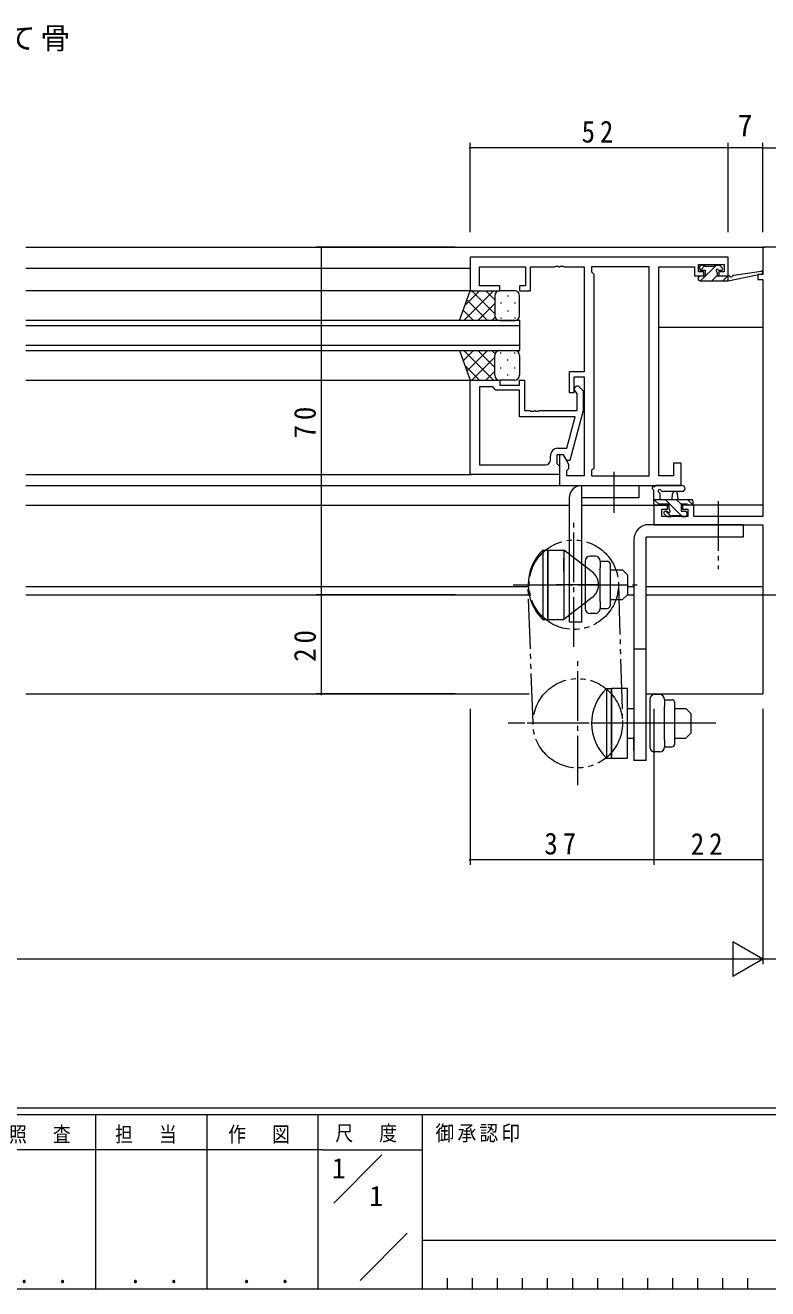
# Model space of a CAD drawing. Units: millimetres on the paper. Extents: x -397 to 397, y -282 to 282.
# Drawn here: x 129.5 to 279.1, y -282.1 to -27.6 of the extents above; entities that cross this region are included whole.
import ezdxf
from ezdxf.enums import TextEntityAlignment as Align

# ---------------------------------------------------------------- set-up
doc = ezdxf.new("R2010")
doc.units = ezdxf.units.MM
doc.linetypes.add('USER2', pattern=[13, 10, -1, 1, -1])
doc.linetypes.add('USER3', pattern=[15, 10, -1, 1, -1, 1, -1])
for name, color, linetype, lineweight in [('0-1_YKK_ZWAK', 7, 'Continuous', 18), ('0-3_YKK_11', 7, 'Continuous', 18), ('0-4_YKK_12', 2, 'Continuous', 18), ('0-5_YKK_13', 4, 'Continuous', 18), ('0-6_YKK_D', 6, 'Continuous', 18)]:
    doc.layers.add(name, color=color, linetype=linetype, lineweight=lineweight)
doc.layers.add('0-2_USER1', color=7, linetype='Continuous')
doc.styles.add('ＭＳ ゴシック', font='')
doc.styles.get('ＭＳ ゴシック').set_extended_font_data('MS Gothic')

msp = doc.modelspace()

# ---------------------------------------------------------------- linework, layer by layer
at = {"layer": '0-1_YKK_ZWAK'}
for p, q in [((376.092, -245.7), (-393.908, -245.7)), ((338.292, -247.1), (-393.908, -247.1)), ((143.692, -247.1), (143.692, -282.1)), ((166.092, -247.1), (166.092, -282.1)), ((188.492, -247.1), (188.492, -282.1)), ((209.492, -247.1), (209.492, -282.1)), ((189.476, -254.099), (121.292, -254.099)), ((189.476, -254.099), (209.492, -254.099)), ((191.662, -264.836), (201.355, -255.143)), ((196.964, -280.445), (206.488, -270.921)), ((209.492, -272.3), (310.291, -272.3)), ((-393.908, -282.1), (338.292, -282.1)), ((214.532, -280), (214.532, -282.1)), ((219.572, -280), (219.572, -282.1)), ((224.612, -280), (224.612, -282.1)), ((229.652, -280), (229.652, -282.1)), ((234.692, -280), (234.692, -282.1)), ((239.732, -280), (239.732, -282.1)), ((244.772, -280), (244.772, -282.1)), ((249.812, -280), (249.812, -282.1)), ((254.852, -280), (254.852, -282.1)), ((259.892, -280), (259.892, -282.1)), ((264.932, -280), (264.932, -282.1)), ((269.972, -280), (269.972, -282.1)), ((275.012, -280), (275.012, -282.1))]:
    msp.add_line(p, q, dxfattribs=at)
at = {"layer": '0-3_YKK_11'}
for p, q in [((278.12, -72.3), (278.12, -77.8)), ((308.12, -72.3), (278.12, -72.3)), ((219.12, -74.3), (219.12, -81.1)), ((271.12, -74.3), (219.12, -74.3)), ((221.05, -76.23), (230.32, -76.23)), ((221.05, -80.1), (221.05, -76.23)), ((230.32, -76.23), (230.32, -80.1)), ((231.32, -76.23), (236.162, -76.23)), ((231.32, -81.1), (231.32, -76.23)), ((236.162, -76.23), (236.345, -76.11)), ((236.345, -76.11), (236.895, -76.11)), ((236.895, -76.11), (237.078, -76.23)), ((237.078, -76.23), (237.162, -76.23)), ((237.162, -76.23), (237.345, -76.11)), ((237.345, -76.11), (237.895, -76.11)), ((237.895, -76.11), (238.078, -76.23)), ((238.078, -76.23), (242.12, -76.23)), ((242.12, -76.23), (242.12, -97.4)), ((243.62, -76.23), (243.62, -77.3)), ((255.19, -76.23), (243.62, -76.23)), ((255.19, -118.37), (255.19, -76.23)), ((255.19, -118.37), (255.19, -76.23)), ((257.12, -76.23), (264.32, -76.23)), ((257.12, -118.37), (257.12, -76.23)), ((264.32, -76.23), (264.32, -77.03)), ((265.12, -75.8), (270.32, -75.8)), ((265.12, -77.3), (265.12, -75.8)), ((270.32, -75.8), (270.32, -77.3)), ((271.12, -78.1), (271.12, -74.3)), ((243.62, -77.3), (244.05, -77.73)), ((244.05, -77.73), (244.05, -116.87)), ((264.32, -77.03), (264.32, -78.1)), ((264.32, -78.1), (266.22, -78.1)), ((266.22, -77.3), (265.12, -77.3)), ((266.22, -78.1), (266.22, -77.3)), ((269.22, -77.3), (269.22, -78.1)), ((270.32, -77.3), (269.22, -77.3)), ((269.22, -78.1), (271.12, -78.1)), ((277.12, -77.8), (277.12, -78.8)), ((278.12, -77.8), (277.12, -77.8)), ((277.12, -78.8), (278.12, -78.8)), ((278.12, -78.8), (278.12, -126.57)), ((219.12, -81.1), (225.12, -81.1)), ((225.12, -80.1), (221.05, -80.1)), ((225.12, -81.1), (225.12, -80.1)), ((229.12, -80.1), (229.12, -81.1)), ((230.32, -80.1), (229.12, -80.1)), ((229.12, -81.1), (231.32, -81.1)), ((219.12, -99.1), (225.12, -99.1)), ((219.12, -118.1), (219.12, -99.1)), ((225.12, -99.1), (225.12, -100.1)), ((229.12, -99.1), (230.12, -99.1)), ((229.12, -100.1), (229.12, -99.1)), ((230.12, -99.1), (230.12, -105.2)), ((239.12, -97.4), (239.12, -101.6)), ((242.12, -97.4), (239.12, -97.4)), ((240.12, -98.4), (242.12, -98.4)), ((240.12, -101.6), (240.12, -98.4)), ((242.12, -98.4), (242.12, -118.37)), ((221.05, -100.4), (221.05, -116.17)), ((223.62, -100.4), (221.05, -100.4)), ((221.05, -100.4), (221.05, -116.17)), ((223.82, -100.6), (223.62, -100.4)), ((224.32, -101.1), (223.82, -100.6)), ((229.12, -101.1), (224.32, -101.1)), ((225.12, -100.1), (229.12, -100.1)), ((229.12, -106.5), (229.12, -101.1)), ((239.12, -101.6), (240.12, -101.6)), ((240.72, -101.749), (240.296, -101.324)), ((240.72, -105.2), (240.72, -101.749)), ((241.144, -100.476), (241.92, -101.251)), ((241.92, -101.251), (241.92, -105.197)), ((240.328, -106.5), (229.12, -106.5)), ((230.12, -105.2), (231.162, -105.2)), ((231.162, -105.2), (231.345, -105.32)), ((231.345, -105.32), (231.895, -105.32)), ((231.895, -105.32), (232.078, -105.2)), ((232.078, -105.2), (232.162, -105.2)), ((232.162, -105.2), (232.345, -105.32)), ((232.345, -105.32), (232.895, -105.32)), ((232.895, -105.32), (233.078, -105.2)), ((233.078, -105.2), (240.72, -105.2)), ((238.64, -112.8), (240.328, -106.5)), ((241.92, -105.197), (239.213, -115.3)), ((235.32, -115.17), (235.32, -114.3)), ((236.62, -114.1), (236.62, -115.9)), ((237.92, -114.1), (236.62, -114.1)), ((236.82, -112.8), (238.64, -112.8)), ((237.12, -114.1), (237.12, -120.3)), ((237.92, -114.1), (237.12, -114.1)), ((239.05, -116.057), (237.92, -114.1)), ((238.613, -115.3), (237.92, -114.1)), ((221.05, -116.17), (234.32, -116.17)), ((236.62, -115.9), (236.82, -116.1)), ((236.82, -116.1), (237.12, -116.4)), ((237.12, -116.4), (237.12, -118.1)), ((239.213, -115.3), (238.613, -115.3)), ((238.62, -117.3), (239.05, -116.87)), ((239.05, -116.87), (239.05, -116.057)), ((244.05, -116.87), (243.62, -117.3)), ((260.12, -115.8), (260.12, -118.37)), ((261.62, -115.8), (260.12, -115.8)), ((261.62, -120.3), (261.62, -115.8)), ((237.12, -118.1), (219.12, -118.1)), ((238.62, -118.37), (238.62, -117.3)), ((242.12, -118.37), (238.62, -118.37)), ((243.62, -117.3), (243.62, -118.37)), ((243.62, -118.37), (255.19, -118.37)), ((260.12, -118.37), (257.12, -118.37)), ((237.12, -120.3), (261.62, -120.3)), ((256.12, -124.3), (256.12, -128.2)), ((258.92, -124.3), (256.12, -124.3)), ((258.92, -125.1), (258.92, -124.3)), ((261.92, -124.3), (261.92, -125.1)), ((264.22, -124.3), (261.92, -124.3)), ((264.22, -126.57), (264.22, -124.3)), ((257.75, -125.1), (258.92, -125.1)), ((257.75, -126.57), (257.75, -125.1)), ((263.02, -126.57), (257.75, -126.57)), ((261.92, -125.1), (263.02, -125.1)), ((263.02, -125.1), (263.02, -126.57)), ((278.12, -126.57), (264.22, -126.57)), ((256.12, -128.2), (278.12, -128.2)), ((278.12, -128.2), (278.12, -142.3)), ((278.12, -142.3), (303.12, -142.3))]:
    msp.add_line(p, q, dxfattribs=at)
for centre, radius, start, end in [((240.72, -100.9), 0.6, 44.99999, 225.00001), ((236.82, -114.3), 1.5, 90.00001, 179.99999), ((234.32, -115.17), 1, 270.00001, 359.99999)]:
    msp.add_arc(centre, radius, start, end, dxfattribs=at)
at = {"layer": '0-4_YKK_12'}
for p, q in [((129.62, -72.3), (278.42, -72.3)), ((129.62, -76.5), (219.12, -76.5)), ((219.62, -81.1), (129.62, -81.1)), ((229.121, -87.101), (129.62, -87.101)), ((129.62, -88.101), (229.121, -88.101)), ((229.121, -93.101), (229.121, -87.101)), ((278.12, -88.5), (257.12, -88.5)), ((229.121, -92.101), (129.62, -92.101)), ((129.62, -93.101), (229.121, -93.101)), ((129.62, -99.1), (219.62, -99.1)), ((129.62, -118.1), (219.42, -118.1)), ((129.62, -120.3), (237.42, -120.3)), ((129.62, -124.3), (239.12, -124.3)), ((241.62, -124.3), (259.22, -124.3)), ((278.12, -124.3), (261.62, -124.3)), ((129.62, -140.67), (230.827, -140.67)), ((129.62, -142.3), (231.029, -142.3)), ((250.82, -140.67), (252.12, -140.67)), ((250.82, -142.3), (252.12, -142.3)), ((254.62, -140.67), (278.12, -140.67)), ((254.62, -142.3), (278.42, -142.3)), ((278.12, -142.3), (278.12, -162.3)), ((129.62, -162.3), (231.029, -162.3)), ((254.62, -162.3), (278.12, -162.3))]:
    msp.add_line(p, q, dxfattribs=at)
at = {"layer": '0-5_YKK_13'}
for p, q in [((265.42, -76.7), (265.42, -76.2)), ((266.405, -76.026), (265.513, -76.918)), ((268.776, -75.9), (265.576, -79.1)), ((265.72, -75.9), (266.22, -75.9)), ((266.42, -76.1), (268.42, -76.1)), ((268.62, -75.9), (269.22, -75.9)), ((269.432, -75.988), (269.932, -76.488)), ((265.12, -78.8), (265.12, -78.4)), ((265.42, -78.1), (266.52, -78.1)), ((266.52, -77), (265.72, -77)), ((266.52, -78.1), (266.52, -77)), ((268.92, -78.002), (267.821, -79.1)), ((268.92, -77.461), (268.92, -78.1)), ((268.92, -78.1), (271.118, -78.1)), ((269.72, -77), (269.381, -77)), ((271.066, -78.1), (270.066, -79.1)), ((271.118, -79.1), (277.879, -77.694)), ((271.118, -78.1), (271.205, -78.086)), ((271.118, -79.1), (271.118, -78.1)), ((272.232, -77.927), (277.774, -77.103)), ((216.977, -87.101), (219.12, -81.101)), ((223.852, -81.101), (217.852, -87.101)), ((221.023, -81.101), (218.062, -84.061)), ((219.12, -81.101), (225.12, -81.101)), ((224.12, -85.721), (219.5, -81.101)), ((224.12, -82.892), (222.328, -81.101)), ((228.12, -81.101), (225.12, -81.101)), ((265.42, -79.1), (271.118, -79.1)), ((222.671, -87.101), (218.475, -82.905)), ((224.12, -83.661), (220.68, -87.101)), ((224.12, -82.101), (224.12, -85.701)), ((224.12, -82.501), (224.12, -86.101)), ((225.341, -83.436), (225.341, -83.636)), ((226.756, -82.021), (226.756, -82.221)), ((228.171, -83.436), (228.171, -83.636)), ((229.12, -86.101), (229.12, -82.101)), ((219.843, -87.101), (217.731, -84.989)), ((224.176, -86.432), (223.508, -87.101)), ((225.341, -86.466), (225.341, -86.666)), ((226.756, -85.051), (226.756, -85.251)), ((228.171, -86.466), (228.171, -86.666)), ((225.12, -87.101), (216.977, -87.101)), ((225.12, -87.101), (228.12, -87.101)), ((216.977, -93.101), (225.12, -93.101)), ((216.977, -93.101), (219.12, -99.101)), ((219.843, -93.101), (217.731, -95.212)), ((223.852, -99.101), (217.852, -93.101)), ((222.671, -93.101), (218.475, -97.296)), ((224.12, -96.54), (220.68, -93.101)), ((224.177, -93.769), (223.508, -93.101)), ((224.12, -97.701), (224.12, -94.101)), ((225.12, -93.101), (228.12, -93.101)), ((225.341, -93.736), (225.341, -93.536)), ((228.171, -93.736), (228.171, -93.536)), ((229.12, -94.101), (229.12, -98.101)), ((221.023, -99.101), (218.062, -96.14)), ((224.12, -94.48), (219.5, -99.101)), ((224.12, -98.101), (224.12, -94.501)), ((225.341, -96.766), (225.341, -96.566)), ((226.756, -95.151), (226.756, -94.951)), ((228.171, -96.766), (228.171, -96.566)), ((219.12, -99.101), (225.12, -99.101)), ((224.12, -97.309), (222.328, -99.101)), ((228.12, -99.101), (225.12, -99.101)), ((226.756, -98.181), (226.756, -97.981)), ((241.62, -147.8), (241.62, -120.3)), ((241.62, -120.3), (253.12, -120.3)), ((256.12, -124), (256.12, -121.32)), ((261.848, -120.3), (256.685, -120.3)), ((257.32, -121.92), (257.32, -123.1)), ((261.848, -121.5), (257.887, -121.503)), ((259.82, -123.1), (259.922, -121.956)), ((261.02, -123.1), (260.918, -121.956)), ((256.12, -123.1), (263.72, -123.1)), ((257.213, -124.15), (256.163, -123.1)), ((257.02, -124.3), (256.42, -124.3)), ((259.22, -124.1), (257.22, -124.1)), ((261.708, -126.4), (258.408, -123.1)), ((259.22, -125.039), (259.22, -124.1)), ((261.653, -124.1), (260.653, -123.1)), ((261.62, -124.1), (261.62, -125.5)), ((262.92, -124.1), (261.62, -124.1)), ((263.968, -124.169), (262.898, -123.1)), ((263.72, -124.3), (263.12, -124.3)), ((264.02, -123.4), (264.02, -124)), ((258.708, -126.512), (258.208, -126.012)), ((258.42, -125.5), (258.759, -125.5)), ((259.63, -126.567), (258.563, -125.5)), ((259.52, -126.6), (258.92, -126.6)), ((261.82, -126.4), (259.72, -126.4)), ((261.62, -125.5), (262.52, -125.5)), ((262.52, -126.6), (262.02, -126.6)), ((262.82, -125.8), (262.82, -126.3)), ((274.12, -128.2), (255.12, -128.2)), ((274.12, -128.2), (274.12, -130.7)), ((252.12, -131.2), (252.12, -175.7)), ((254.62, -175.7), (254.62, -130.7)), ((274.12, -130.7), (254.62, -130.7)), ((233.82, -133.3), (234.82, -133.3)), ((233.82, -133.3), (233.82, -147.3)), ((234.82, -147.3), (234.82, -133.3)), ((234.82, -133.3), (238.02, -133.3)), ((234.82, -133.3), (234.82, -147.3)), ((243.756, -137.727), (238.02, -133.3)), ((238.02, -133.3), (238.02, -147.3)), ((238.02, -137.597), (238.02, -134.847)), ((244.32, -134.526), (243.32, -134.526)), ((242.32, -135.526), (242.32, -145.074)), ((245.32, -135.526), (245.32, -136.913)), ((245.32, -135.55), (246.82, -135.55)), ((245.32, -143.687), (245.32, -136.913)), ((247.32, -136.05), (247.32, -144.55)), ((247.32, -137.3), (249.82, -137.3)), ((249.82, -137.3), (250.82, -138.3)), ((250.82, -138.3), (250.82, -142.3)), ((245.073, -140.3), (236.468, -140.3)), ((243.756, -142.873), (238.02, -147.3)), ((245.32, -143.687), (245.32, -145.074)), ((245.32, -145.05), (246.82, -145.05)), ((233.82, -147.3), (234.82, -147.3)), ((234.82, -147.3), (238.02, -147.3)), ((244.32, -146.074), (243.32, -146.074)), ((252.12, -153.2), (254.62, -153.2)), ((246.62, -161.2), (247.62, -161.2)), ((246.62, -161.2), (246.62, -175.2)), ((247.62, -175.2), (247.62, -161.2)), ((247.62, -161.2), (247.62, -175.2)), ((250.82, -161.2), (247.62, -161.2)), ((250.82, -175.2), (250.82, -161.2)), ((250.82, -165.497), (250.82, -162.747)), ((257.32, -162.426), (256.32, -162.426)), ((250.82, -165.2), (252.12, -165.2)), ((255.32, -163.426), (255.32, -172.974)), ((258.32, -163.426), (258.32, -164.813)), ((258.32, -163.45), (259.82, -163.45)), ((258.32, -171.587), (258.32, -164.813)), ((260.32, -163.95), (260.32, -172.45)), ((260.32, -165.2), (262.62, -165.2)), ((262.62, -165.2), (263.62, -166.2)), ((263.62, -166.2), (263.62, -170.2)), ((259.475, -168.2), (246.959, -168.2)), ((250.82, -171.2), (252.12, -171.2)), ((252.12, -173.653), (252.12, -170.903)), ((258.32, -171.587), (258.32, -172.974)), ((258.32, -172.95), (259.82, -172.95)), ((246.62, -175.2), (247.62, -175.2)), ((247.62, -175.2), (250.82, -175.2)), ((257.32, -173.974), (256.32, -173.974)), ((254.62, -175.7), (252.12, -175.7))]:
    msp.add_line(p, q, dxfattribs=at)
at = {"layer": '0-5_YKK_13', "linetype": 'USER2'}
for p, q in [((248.12, -117.579), (248.12, -125.793)), ((269.12, -123.443), (269.12, -137.184)), ((240.02, -152.8), (240.02, -127.8)), ((227.82, -140.3), (253.177, -140.3)), ((240.82, -180.7), (240.82, -155.7)), ((268.62, -168.2), (226.82, -168.2)), ((267.141, -168.2), (227.131, -168.2))]:
    msp.add_line(p, q, dxfattribs=at)
at = {"layer": '0-5_YKK_13', "linetype": 'USER3'}
for p, q in [((231.82, -168.2), (230.82, -140.3)), ((249.02, -140.3), (249.82, -168.2))]:
    msp.add_line(p, q, dxfattribs=at)
at = {"layer": '0-5_YKK_13'}
for points in [[(253.12, -120.3), (253.12, -122.8), (241.62, -122.8)], [(239.12, -122.8), (239.12, -147.8), (241.62, -147.8)], [(247.32, -143.3), (249.82, -143.3), (250.82, -142.3)], [(260.32, -171.2), (262.62, -171.2), (263.62, -170.2)]]:
    msp.add_lwpolyline(points, dxfattribs=at)
at = {"layer": '0-5_YKK_13', "linetype": 'USER3'}
for centre in [(240.02, -140.3), (240.82, -168.2)]:
    msp.add_circle(centre, 9, dxfattribs=at)
at = {"layer": '0-5_YKK_13'}
for centre, radius, start, end in [((265.72, -76.2), 0.3, 90, 180), ((266.22, -76.1), 0.2, 0, 90), ((268.62, -76.1), 0.2, 90, 180), ((269.22, -76.2), 0.3, 45, 90), ((265.42, -78.4), 0.3, 90, 180), ((265.42, -78.8), 0.3, 180, 270), ((265.72, -76.7), 0.3, 180, 270), ((268.92, -77), 0.25, 33.05573, 236.94427), ((268.62, -77.461), 0.3, 0, 56.94427), ((269.381, -76.7), 0.3, 213.05573, 270), ((269.72, -76.7), 0.3, 270, 45), ((271.253, -78.382), 0.3, 39.19754, 99.19754), ((271.718, -78.003), 0.3, 219.19754, 338.44936), ((272.276, -78.223), 0.3, 98.44936, 158.44936), ((277.818, -77.4), 0.3, 281.74981, 98.44936), ((225.12, -82.101), 1, 90, 180), ((225.12, -82.101), 1, 90, 180), ((228.12, -82.101), 1, 360, 90), ((225.12, -86.101), 1, 180, 270), ((225.12, -86.101), 1, 180, 270), ((228.12, -86.101), 1, 270, 360), ((225.12, -94.101), 1, 90, 180), ((225.12, -94.101), 1, 90, 180), ((228.12, -94.101), 1, 360, 90), ((225.12, -98.101), 1, 180, 270), ((225.12, -98.101), 1, 180, 270), ((228.12, -98.101), 1, 270, 360), ((241.62, -122.8), 2.5, 90, 180), ((256.12, -120.8), 0.3, 79.47122, 240), ((255.82, -121.32), 0.3, 0, 60), ((256.229, -120.21), 0.3, 259.47122, 319.47122), ((256.685, -120.6), 0.3, 90, 139.47122), ((257.32, -121.4), 0.3, 19.18976, 240), ((257.02, -121.92), 0.3, 0, 60), ((257.886, -121.203), 0.3, 199.18976, 270.04023), ((260.42, -122), 0.5, 5.09207, 174.90793), ((261.847, -120.9), 0.6, 270.04023, 90.04023), ((256.42, -124), 0.3, 180, 270), ((257.02, -124.1), 0.2, 270, 0), ((263.12, -124.1), 0.2, 180, 270), ((263.72, -123.4), 0.3, 0, 90), ((263.72, -124), 0.3, 270, 0), ((258.42, -125.8), 0.3, 90, 225), ((258.92, -126.3), 0.3, 225, 270), ((258.759, -125.8), 0.3, 33.05573, 90), ((259.22, -125.5), 0.25, 213.05573, 56.94427), ((259.52, -125.039), 0.3, 180, 236.94427), ((259.52, -126.4), 0.2, 270, 0), ((262.02, -126.4), 0.2, 180, 270), ((262.52, -125.8), 0.3, 0, 90), ((262.52, -126.3), 0.3, 270, 0), ((255.12, -131.2), 3, 90, 180), ((240.486, -140.3), 9.667, 133.60284, 226.39716), ((243.32, -135.526), 1, 90, 180), ((244.32, -135.526), 1, 0, 90), ((246.82, -136.05), 0.5, 0, 90), ((241.77, -140.3), 3.25, 307.66316, 52.33684), ((246.82, -144.55), 0.5, 270, 0), ((243.32, -145.074), 1, 180, 270), ((244.32, -145.074), 1, 270, 0), ((253.286, -168.2), 9.667, 133.60284, 226.39716), ((256.32, -163.426), 1, 90, 180), ((257.32, -163.426), 1, 0, 90), ((259.82, -163.95), 0.5, 0, 90), ((256.32, -172.974), 1, 180, 270), ((257.32, -172.974), 1, 270, 0), ((259.82, -172.45), 0.5, 270, 0)]:
    msp.add_arc(centre, radius, start, end, dxfattribs=at)
at = {"layer": '0-6_YKK_D'}
for p, q in [((219.12, -69.3), (219.12, -51.3)), ((271.12, -52.3), (219.12, -52.3)), ((271.12, -69.3), (271.12, -51.3)), ((271.12, -69.3), (271.12, -51.3)), ((278.12, -52.3), (271.12, -52.3)), ((278.12, -69.3), (278.12, -51.3)), ((278.12, -69.3), (278.12, -51.3)), ((278.12, -52.3), (308.12, -52.3)), ((216.12, -72.3), (188.12, -72.3)), ((189.12, -72.3), (189.12, -142.3)), ((216.12, -142.3), (188.12, -142.3)), ((216.12, -142.3), (188.12, -142.3)), ((189.12, -142.3), (189.12, -162.3)), ((216.12, -162.3), (188.12, -162.3)), ((219.12, -165.3), (219.12, -196.7)), ((256.12, -165.3), (256.12, -196.7)), ((256.12, -165.3), (256.12, -196.7)), ((278.12, -165.3), (278.12, -196.7)), ((278.12, -165.3), (278.12, -216.7)), ((278.12, -165.3), (278.12, -216.7)), ((256.12, -195.7), (219.12, -195.7)), ((278.12, -195.7), (256.12, -195.7)), ((272.058, -212.2), (272.058, -219.2)), ((278.12, -215.7), (272.058, -212.2)), ((271.12, -215.7), (-14.88, -215.7)), ((278.12, -215.7), (265.995, -215.7)), ((278.12, -215.7), (272.058, -219.2)), ((303.12, -215.7), (278.12, -215.7))]:
    msp.add_line(p, q, dxfattribs=at)
for centre, start, end in [((219.12, -52.3), 0, 180), ((219.12, -52.3), 180, 0), ((271.12, -52.3), 0, 180), ((271.12, -52.3), 0, 180), ((271.12, -52.3), 180, 0), ((271.12, -52.3), 180, 0), ((278.12, -52.3), 0, 180), ((278.12, -52.3), 0, 180), ((278.12, -52.3), 180, 0), ((278.12, -52.3), 180, 0), ((189.12, -72.3), 90, 270), ((189.12, -72.3), 270, 90), ((189.12, -142.3), 90, 270), ((189.12, -142.3), 90, 270), ((189.12, -142.3), 270, 90), ((189.12, -142.3), 270, 90), ((189.12, -162.3), 90, 270), ((189.12, -162.3), 270, 90), ((219.12, -195.7), 0, 180), ((219.12, -195.7), 180, 0), ((256.12, -195.7), 0, 180), ((256.12, -195.7), 0, 180), ((256.12, -195.7), 180, 0), ((256.12, -195.7), 180, 0), ((278.12, -195.7), 0, 180), ((278.12, -195.7), 180, 0)]:
    msp.add_arc(centre, 0.106, start, end, dxfattribs=at)

# ---------------------------------------------------------------- texts
at = {"layer": '0-1_YKK_ZWAK', "attachment_point": 7, "style": 'ＭＳ ゴシック'}
for s, insert, char_height in [('\\T1.24;\\W0.85;照\\~\\~査', (126.281, -252.88), 3.079), ('\\T1.24;\\W0.85;担\\~\\~当', (147.646, -252.88), 3.079), ('\\T1.24;\\W0.85;作\\~\\~図', (170.412, -252.862), 3.079), ('\\T1.24;\\W0.85;尺\\~\\~度', (192.004, -252.637), 3.079), ('\\T1.17;\\W0.9;御承認印', (212.159, -252.633), 3.079), ('\\T1.24;\\W0.85;\\~．\\~．', (125.747, -281.046), 3.592), ('\\T1.24;\\W0.85;\\~．\\~．', (148.147, -281.046), 3.592), ('\\T1.24;\\W0.85;\\~．\\~．', (170.547, -281.046), 3.592)]:
    msp.add_mtext(s, dxfattribs=dict(at, insert=insert, char_height=char_height))
at = {"layer": '0-2_USER1', "style": 'ＭＳ ゴシック'}
for p in [(191.292, -261.099), (198.825, -266.699)]:
    msp.add_text('1', height=4.106, dxfattribs=at).set_placement(p, align=Align.BOTTOM_LEFT)
at = {"layer": '0-2_USER1', "insert": (118.561, -32.867), "char_height": 4.399, "attachment_point": 7, "style": 'ＭＳ ゴシック'}
msp.add_mtext('\\T1.17;たて骨', dxfattribs=at)
at = {"layer": '0-6_YKK_D', "color": 7, "style": 'ＭＳ ゴシック'}
msp.add_text('7', height=4.399, dxfattribs=at).set_placement((273.025, -51.3), align=Align.BOTTOM_LEFT)
at = {"layer": '0-6_YKK_D', "color": 7, "char_height": 4.399, "attachment_point": 7, "style": 'ＭＳ ゴシック'}
for s, insert in [('\\T1.37;\\W0.9;52', (241.6, -51.3)), ('\\T1.37;\\W0.9;37', (234.1, -194.7)), ('\\T1.37;\\W0.9;22', (263.6, -194.7))]:
    msp.add_mtext(s, dxfattribs=dict(at, insert=insert))
at = {"layer": '0-6_YKK_D', "color": 7, "char_height": 4.399, "attachment_point": 7, "rotation": 90, "style": 'ＭＳ ゴシック'}
for s, insert in [('\\T1.37;\\W0.9;70', (188.12, -110.82)), ('\\T1.37;\\W0.9;20', (188.12, -155.82))]:
    msp.add_mtext(s, dxfattribs=dict(at, insert=insert))

doc.saveas('drawing.dxf')
